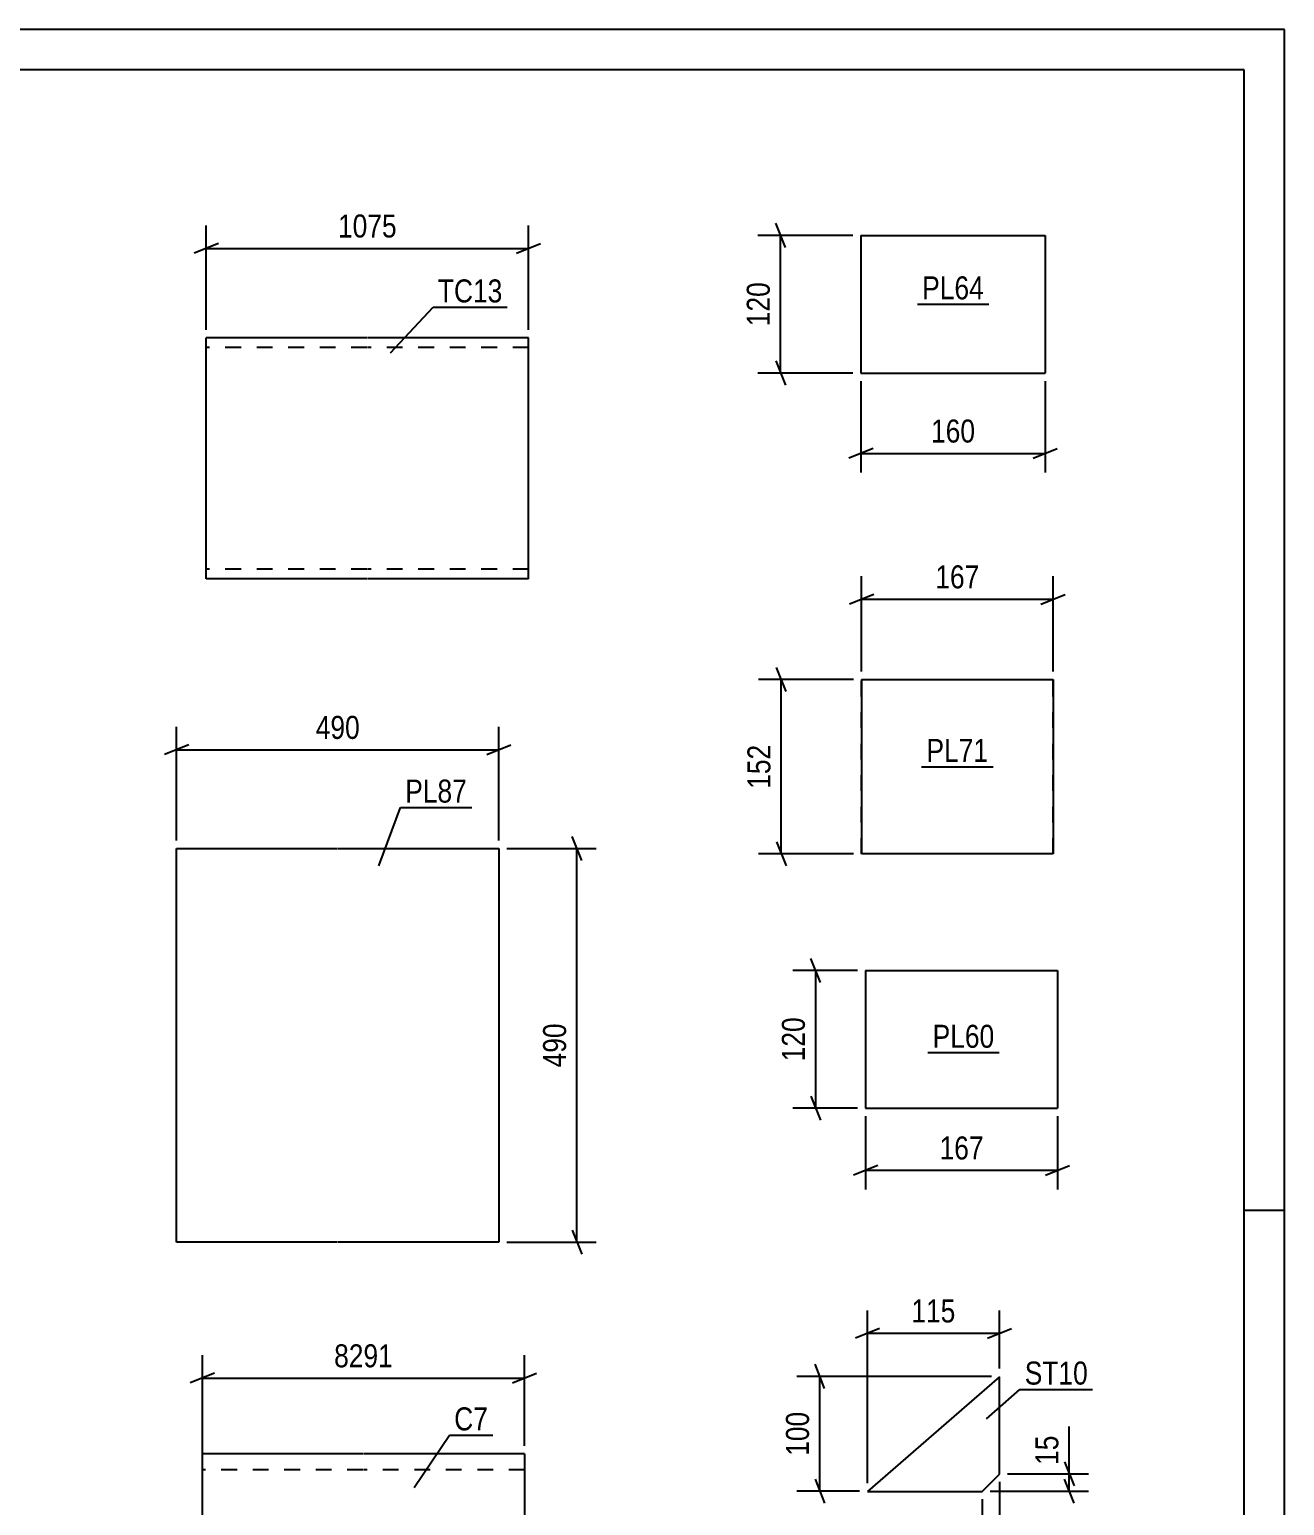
# Model space of a CAD drawing. Header units: millimetres. Extents: x 0 to 841, y 0 to 594.
# Drawn here: x 684.8 to 841, y 410.3 to 594 of the extents above; entities that cross this region are included whole.
import ezdxf

# ---------------------------------------------------------------- set-up
doc = ezdxf.new("R2010")
doc.units = ezdxf.units.MM
doc.linetypes.add('DXK_LINE_DOT2', pattern=[3.9198, 1.9599, -1.9599])
doc.styles.add('Arial Narrow', font='ARIALN.TTF', dxfattribs={"height": 0.2})

# ---------------------------------------------------------------- blocks, each defined once
blk = doc.blocks.new('Unknown-682121983-1161')
at = {"color": 5, "linetype": 'Continuous'}
for p, q in [((841, 594), (0, 594)), ((841, 0), (841, 594)), ((836, 589), (5, 589)), ((836, 5), (836, 589)), ((841, 447), (836, 447))]:
    blk.add_line(p, q, dxfattribs=at)
blk = doc.blocks.new('Part-682121983-4343 - 4326')
at = {"color": 2, "linetype": 'Continuous'}
for p, q in [((726.83, 555.61), (706.83, 555.61)), ((706.83, 528.01), (706.83, 555.61)), ((746.93, 555.61), (726.93, 555.61)), ((746.93, 553.21), (746.93, 555.61)), ((746.93, 525.61), (746.93, 553.21)), ((706.83, 525.61), (706.83, 528.01)), ((726.83, 525.61), (706.83, 525.61)), ((746.93, 525.61), (726.93, 525.61))]:
    blk.add_line(p, q, dxfattribs=at)
at = {"color": 7, "linetype": 'DXK_LINE_DOT2'}
for p, q in [((746.93, 553.21), (746.93, 555.43)), ((726.83, 554.41), (706.83, 554.41)), ((746.93, 554.41), (726.93, 554.41)), ((706.83, 526.81), (706.83, 526.9)), ((726.83, 526.81), (706.83, 526.81)), ((746.93, 526.81), (726.93, 526.81)), ((746.93, 526.81), (746.93, 526.9))]:
    blk.add_line(p, q, dxfattribs=at)
blk = doc.blocks.new('Part-682121983-2624 - 2608')
at = {"color": 2, "linetype": 'Continuous'}
for p, q in [((703.14, 443.05), (703.14, 492.05)), ((703.14, 492.05), (723.14, 492.05)), ((723.24, 492.05), (743.24, 492.05)), ((743.24, 492.05), (743.24, 443.05)), ((723.14, 443.05), (703.14, 443.05)), ((743.24, 443.05), (723.24, 443.05))]:
    blk.add_line(p, q, dxfattribs=at)
blk = doc.blocks.new('Part-682121983-2581 - 2567')
at = {"color": 2, "linetype": 'Continuous'}
for p, q in [((788.3, 568.38), (788.3, 551.24)), ((788.3, 568.38), (811.22, 568.38)), ((811.22, 568.38), (811.22, 551.24)), ((788.3, 551.24), (811.22, 551.24))]:
    blk.add_line(p, q, dxfattribs=at)
blk = doc.blocks.new('Part-682121983-2540 - 2526')
at = {"color": 2, "linetype": 'Continuous'}
for p, q in [((788.88, 476.88), (788.88, 459.74)), ((788.88, 476.88), (812.76, 476.88)), ((812.76, 476.88), (812.76, 459.74)), ((788.88, 459.74), (812.76, 459.74))]:
    blk.add_line(p, q, dxfattribs=at)
blk = doc.blocks.new('Part-682121983-2380 - 2366')
at = {"color": 2, "linetype": 'Continuous'}
for p, q in [((788.38, 513.09), (788.38, 491.38)), ((788.38, 513.09), (812.2, 513.09)), ((812.2, 513.09), (812.2, 491.38)), ((812.2, 491.38), (788.38, 491.38))]:
    blk.add_line(p, q, dxfattribs=at)
at = {"color": 7, "linetype": 'DXK_LINE_DOT2'}
for p, q in [((788.38, 491.38), (788.38, 513.09)), ((812.2, 491.38), (812.2, 513.09))]:
    blk.add_line(p, q, dxfattribs=at)
blk = doc.blocks.new('Part-682121983-2349 - 2331')
at = {"color": 2, "linetype": 'Continuous'}
for p, q in [((726.34, 416.71), (706.34, 416.71)), ((706.34, 370.71), (706.34, 416.71)), ((746.44, 416.71), (726.44, 416.71)), ((746.44, 416.71), (746.44, 366.71)), ((706.34, 370.71), (706.34, 366.71)), ((726.34, 366.71), (706.34, 366.71)), ((746.44, 366.71), (726.44, 366.71))]:
    blk.add_line(p, q, dxfattribs=at)
at = {"color": 7, "linetype": 'DXK_LINE_DOT2'}
for p, q in [((726.34, 414.71), (706.34, 414.71)), ((746.44, 414.71), (726.44, 414.71)), ((706.34, 367.01), (706.34, 370.71)), ((726.34, 368.71), (706.34, 368.71)), ((746.44, 368.71), (726.44, 368.71))]:
    blk.add_line(p, q, dxfattribs=at)
blk = doc.blocks.new('Part-682121983-1882 - 1866')
at = {"color": 2, "linetype": 'Continuous'}
for p, q in [((805.53, 426.3), (789.1, 412.01)), ((805.53, 414.16), (805.53, 426.3)), ((803.38, 412.01), (805.53, 414.16)), ((789.1, 412.01), (803.38, 412.01))]:
    blk.add_line(p, q, dxfattribs=at)
blk = doc.blocks.new('StraightDimension-682121983-4346 - 4326')
at = {"color": 7, "linetype": 'Continuous'}
for p, q in [((706.83, 556.61), (706.83, 569.61)), ((746.93, 556.61), (746.93, 569.61)), ((708.33, 567.36), (705.33, 566.16)), ((706.83, 566.76), (746.93, 566.76)), ((745.43, 566.16), (748.43, 567.36))]:
    blk.add_line(p, q, dxfattribs=at)
at = {"color": 0}
blk.add_wipeout([(731.14, 567.51), (731.14, 571.71), (722.62, 571.71), (722.62, 567.51)], dxfattribs=at)
at = {"color": 3, "style": 'Arial Narrow'}
blk.add_text('1075', height=2.863, dxfattribs=at).set_placement((723.22, 568.11))
blk = doc.blocks.new('StraightDimension-682121983-2627 - 2608')
at = {"color": 7, "linetype": 'Continuous'}
for p, q in [((753.55, 490.55), (752.35, 493.55)), ((744.24, 492.05), (755.35, 492.05)), ((752.95, 443.05), (752.95, 492.05)), ((744.24, 443.05), (755.35, 443.05)), ((752.35, 444.55), (753.55, 441.55))]:
    blk.add_line(p, q, dxfattribs=at)
at = {"color": 0}
blk.add_wipeout([(752.2, 470.89), (748, 470.89), (748, 464.21), (752.2, 464.21)], dxfattribs=at)
at = {"color": 3, "style": 'Arial Narrow'}
blk.add_text('490', height=2.863, rotation=90.0002, dxfattribs=at).set_placement((751.6, 464.81))
blk = doc.blocks.new('StraightDimension-682121983-2638 - 2608')
at = {"color": 7, "linetype": 'Continuous'}
for p, q in [((703.14, 493.05), (703.14, 507.2)), ((743.24, 493.05), (743.24, 507.2)), ((704.64, 504.95), (701.64, 503.75)), ((703.14, 504.35), (743.24, 504.35)), ((741.74, 503.75), (744.74, 504.95))]:
    blk.add_line(p, q, dxfattribs=at)
at = {"color": 0}
blk.add_wipeout([(726.54, 505.1), (726.54, 509.3), (719.85, 509.3), (719.85, 505.1)], dxfattribs=at)
at = {"color": 3, "style": 'Arial Narrow'}
blk.add_text('490', height=2.863, dxfattribs=at).set_placement((720.45, 505.7))
blk = doc.blocks.new('StraightDimension-682121983-2583 - 2567')
at = {"color": 7, "linetype": 'Continuous'}
for p, q in [((788.3, 550.24), (788.3, 538.84)), ((811.22, 550.24), (811.22, 538.84)), ((789.8, 541.84), (786.8, 540.64)), ((788.3, 541.24), (811.22, 541.24)), ((809.72, 540.64), (812.72, 541.84))]:
    blk.add_line(p, q, dxfattribs=at)
at = {"color": 0}
blk.add_wipeout([(803.1, 541.99), (803.1, 546.19), (796.42, 546.19), (796.42, 541.99)], dxfattribs=at)
at = {"color": 3, "style": 'Arial Narrow'}
blk.add_text('160', height=2.863, dxfattribs=at).set_placement((797.02, 542.59))
blk = doc.blocks.new('StraightDimension-682121983-2594 - 2567')
at = {"color": 7, "linetype": 'Continuous'}
for p, q in [((778.9, 566.88), (777.7, 569.88)), ((787.3, 568.38), (775.45, 568.38)), ((778.3, 551.24), (778.3, 568.38)), ((787.3, 551.24), (775.45, 551.24)), ((777.7, 552.74), (778.9, 549.74))]:
    blk.add_line(p, q, dxfattribs=at)
at = {"color": 0}
blk.add_wipeout([(777.55, 563.15), (773.35, 563.15), (773.35, 556.47), (777.55, 556.47)], dxfattribs=at)
at = {"color": 3, "style": 'Arial Narrow'}
blk.add_text('120', height=2.863, rotation=90.0002, dxfattribs=at).set_placement((776.95, 557.07))
blk = doc.blocks.new('StraightDimension-682121983-2542 - 2526')
at = {"color": 7, "linetype": 'Continuous'}
for p, q in [((788.88, 458.74), (788.88, 449.6)), ((812.76, 458.74), (812.76, 449.6)), ((790.38, 452.6), (787.38, 451.4)), ((788.88, 452), (812.76, 452)), ((811.26, 451.4), (814.26, 452.6))]:
    blk.add_line(p, q, dxfattribs=at)
at = {"color": 0}
blk.add_wipeout([(804.16, 452.75), (804.16, 456.95), (797.48, 456.95), (797.48, 452.75)], dxfattribs=at)
at = {"color": 3, "style": 'Arial Narrow'}
blk.add_text('167', height=2.863, dxfattribs=at).set_placement((798.08, 453.35))
blk = doc.blocks.new('StraightDimension-682121983-2553 - 2526')
at = {"color": 7, "linetype": 'Continuous'}
for p, q in [((783.27, 475.38), (782.07, 478.38)), ((787.88, 476.88), (779.82, 476.88)), ((782.67, 459.74), (782.67, 476.88)), ((782.07, 461.24), (783.27, 458.24)), ((787.88, 459.74), (779.82, 459.74))]:
    blk.add_line(p, q, dxfattribs=at)
at = {"color": 0}
blk.add_wipeout([(781.92, 471.66), (777.72, 471.66), (777.72, 464.97), (781.92, 464.97)], dxfattribs=at)
at = {"color": 3, "style": 'Arial Narrow'}
blk.add_text('120', height=2.863, rotation=90.0002, dxfattribs=at).set_placement((781.32, 465.57))
blk = doc.blocks.new('StraightDimension-682121983-2382 - 2366')
at = {"color": 7, "linetype": 'Continuous'}
for p, q in [((788.38, 514.09), (788.38, 525.94)), ((812.2, 514.09), (812.2, 525.94)), ((789.88, 523.69), (786.88, 522.49)), ((810.7, 522.49), (813.7, 523.69)), ((788.38, 523.09), (812.2, 523.09))]:
    blk.add_line(p, q, dxfattribs=at)
at = {"color": 0}
blk.add_wipeout([(803.63, 523.84), (803.63, 528.04), (796.95, 528.04), (796.95, 523.84)], dxfattribs=at)
at = {"color": 3, "style": 'Arial Narrow'}
blk.add_text('167', height=2.863, dxfattribs=at).set_placement((797.55, 524.44))
blk = doc.blocks.new('StraightDimension-682121983-2393 - 2366')
at = {"color": 7, "linetype": 'Continuous'}
for p, q in [((778.98, 511.59), (777.78, 514.59)), ((787.38, 513.09), (775.53, 513.09)), ((778.38, 491.38), (778.38, 513.09)), ((777.78, 492.88), (778.98, 489.88)), ((787.38, 491.38), (775.53, 491.38))]:
    blk.add_line(p, q, dxfattribs=at)
at = {"color": 0}
blk.add_wipeout([(777.63, 505.58), (773.43, 505.58), (773.43, 498.89), (777.63, 498.89)], dxfattribs=at)
at = {"color": 3, "style": 'Arial Narrow'}
blk.add_text('152', height=2.863, rotation=90.0002, dxfattribs=at).set_placement((777.03, 499.49))
blk = doc.blocks.new('StraightDimension-682121983-2352 - 2331')
at = {"color": 7, "linetype": 'Continuous'}
for p, q in [((706.34, 413.96), (706.34, 428.98)), ((746.44, 417.71), (746.44, 428.98)), ((707.84, 426.73), (704.84, 425.53)), ((744.94, 425.53), (747.94, 426.73)), ((706.34, 426.13), (746.44, 426.13))]:
    blk.add_line(p, q, dxfattribs=at)
at = {"color": 0}
blk.add_wipeout([(730.65, 426.88), (730.65, 431.08), (722.14, 431.08), (722.14, 426.88)], dxfattribs=at)
at = {"color": 3, "style": 'Arial Narrow'}
blk.add_text('8291', height=2.863, dxfattribs=at).set_placement((722.74, 427.48))
blk = doc.blocks.new('StraightDimension-682121983-12170 - 1866')
at = {"color": 7, "linetype": 'Continuous'}
for p, q in [((804.53, 426.35), (780.33, 426.35)), ((783.78, 424.85), (782.58, 427.85)), ((783.18, 412.06), (783.18, 426.35)), ((782.58, 413.56), (783.78, 410.56)), ((788.1, 412.06), (780.33, 412.06))]:
    blk.add_line(p, q, dxfattribs=at)
at = {"color": 0}
blk.add_wipeout([(782.43, 422.55), (778.23, 422.55), (778.23, 415.86), (782.43, 415.86)], dxfattribs=at)
at = {"color": 3, "style": 'Arial Narrow'}
blk.add_text('100', height=2.863, rotation=90.0002, dxfattribs=at).set_placement((781.83, 416.46))
blk = doc.blocks.new('StraightDimension-682121983-12133 - 1866')
at = {"color": 7, "linetype": 'Continuous'}
for p, q in [((789.1, 413.06), (789.1, 434.56)), ((805.53, 427.35), (805.53, 434.56)), ((790.6, 432.31), (787.6, 431.11)), ((804.03, 431.11), (807.03, 432.31)), ((789.1, 431.71), (805.53, 431.71))]:
    blk.add_line(p, q, dxfattribs=at)
at = {"color": 0}
blk.add_wipeout([(800.65, 432.46), (800.65, 436.66), (793.97, 436.66), (793.97, 432.46)], dxfattribs=at)
at = {"color": 3, "style": 'Arial Narrow'}
blk.add_text('115', height=2.863, dxfattribs=at).set_placement((794.57, 433.06))
blk = doc.blocks.new('StraightDimension-682121983-12148 - 1866')
at = {"color": 7, "linetype": 'Continuous'}
for p, q in [((805.53, 413.21), (805.53, 401.04)), ((803.38, 411.06), (803.38, 401.04)), ((801.88, 402.84), (804.88, 404.04)), ((803.38, 403.44), (805.53, 403.44)), ((807.03, 404.04), (804.03, 402.84))]:
    blk.add_line(p, q, dxfattribs=at)
at = {"color": 0}
blk.add_wipeout([(810.91, 404.19), (810.91, 408.39), (806.05, 408.39), (806.05, 404.19)], dxfattribs=at)
at = {"color": 7, "linetype": 'Continuous'}
blk.add_line((805.53, 403.44), (811.43, 403.44), dxfattribs=at)
blk.add_line((805.53, 403.44), (811.43, 403.44), dxfattribs=at)
at = {"color": 3, "style": 'Arial Narrow'}
blk.add_text('15', height=2.863, dxfattribs=at).set_placement((806.65, 404.79))
blk = doc.blocks.new('StraightDimension-682121983-12159 - 1866')
at = {"color": 7, "linetype": 'Continuous'}
for p, q in [((813.61, 415.71), (814.81, 412.71)), ((806.53, 414.21), (816.61, 414.21)), ((814.81, 410.56), (813.61, 413.56)), ((814.21, 412.06), (814.21, 414.21)), ((804.38, 412.06), (816.61, 412.06))]:
    blk.add_line(p, q, dxfattribs=at)
at = {"color": 0}
blk.add_wipeout([(813.46, 419.59), (809.26, 419.59), (809.26, 414.73), (813.46, 414.73)], dxfattribs=at)
at = {"color": 7, "linetype": 'Continuous'}
blk.add_line((814.21, 414.21), (814.21, 420.11), dxfattribs=at)
blk.add_line((814.21, 414.21), (814.21, 420.11), dxfattribs=at)
at = {"color": 3, "style": 'Arial Narrow'}
blk.add_text('15', height=2.863, rotation=90.0002, dxfattribs=at).set_placement((812.86, 415.33))
blk = doc.blocks.new('Mark-682121983-4339 - 4326')
at = {"color": 0}
blk.add_wipeout([(743.68, 560.03), (743.68, 563.03), (735.65, 563.03), (735.65, 560.03)], dxfattribs=at)
blk.add_wipeout([(743.68, 560.03), (743.68, 563.03), (735.65, 563.03), (735.65, 560.03)], dxfattribs=at)
at = {"color": 30, "linetype": 'Continuous'}
for p, q in [((729.75, 553.76), (735.05, 559.43)), ((735.05, 559.43), (744.28, 559.43))]:
    blk.add_line(p, q, dxfattribs=at)
at = {"color": 3, "style": 'Arial Narrow'}
blk.add_text('TC13', height=2.863, dxfattribs=at).set_placement((735.65, 560.03))
blk = doc.blocks.new('Mark-682121983-2620 - 2608')
at = {"color": 0}
blk.add_wipeout([(739.27, 497.77), (739.27, 500.77), (731.59, 500.77), (731.59, 497.77)], dxfattribs=at)
blk.add_wipeout([(739.27, 497.77), (739.27, 500.77), (731.59, 500.77), (731.59, 497.77)], dxfattribs=at)
at = {"color": 30, "linetype": 'Continuous'}
for p, q in [((728.29, 489.9), (730.99, 497.17)), ((730.99, 497.17), (739.87, 497.17))]:
    blk.add_line(p, q, dxfattribs=at)
at = {"color": 3, "style": 'Arial Narrow'}
blk.add_text('PL87', height=2.863, dxfattribs=at).set_placement((731.59, 497.77))
blk = doc.blocks.new('Mark-682121983-2579 - 2567')
at = {"color": 0}
blk.add_wipeout([(803.59, 560.41), (803.59, 563.41), (795.92, 563.41), (795.92, 560.41)], dxfattribs=at)
blk.add_wipeout([(803.59, 560.41), (803.59, 563.41), (795.92, 563.41), (795.92, 560.41)], dxfattribs=at)
at = {"color": 30, "linetype": 'Continuous'}
blk.add_line((795.32, 559.81), (804.19, 559.81), dxfattribs=at)
at = {"color": 3, "style": 'Arial Narrow'}
blk.add_text('PL64', height=2.863, dxfattribs=at).set_placement((795.92, 560.41))
blk = doc.blocks.new('Mark-682121983-2538 - 2526')
at = {"color": 0}
blk.add_wipeout([(804.89, 467.25), (804.89, 470.25), (797.22, 470.25), (797.22, 467.25)], dxfattribs=at)
blk.add_wipeout([(804.89, 467.25), (804.89, 470.25), (797.22, 470.25), (797.22, 467.25)], dxfattribs=at)
at = {"color": 30, "linetype": 'Continuous'}
blk.add_line((796.62, 466.65), (805.49, 466.65), dxfattribs=at)
at = {"color": 3, "style": 'Arial Narrow'}
blk.add_text('PL60', height=2.863, dxfattribs=at).set_placement((797.22, 467.25))
blk = doc.blocks.new('Mark-682121983-2378 - 2366')
at = {"color": 0}
blk.add_wipeout([(804.13, 502.83), (804.13, 505.83), (796.45, 505.83), (796.45, 502.83)], dxfattribs=at)
blk.add_wipeout([(804.13, 502.83), (804.13, 505.83), (796.45, 505.83), (796.45, 502.83)], dxfattribs=at)
at = {"color": 30, "linetype": 'Continuous'}
blk.add_line((795.85, 502.23), (804.73, 502.23), dxfattribs=at)
at = {"color": 3, "style": 'Arial Narrow'}
blk.add_text('PL71', height=2.863, dxfattribs=at).set_placement((796.45, 502.83))
blk = doc.blocks.new('Mark-682121983-2345 - 2331')
at = {"color": 0}
blk.add_wipeout([(741.89, 419.63), (741.89, 422.63), (737.68, 422.63), (737.68, 419.63)], dxfattribs=at)
blk.add_wipeout([(741.89, 419.63), (741.89, 422.63), (737.68, 422.63), (737.68, 419.63)], dxfattribs=at)
at = {"color": 30, "linetype": 'Continuous'}
for p, q in [((732.69, 412.52), (737.08, 419.03)), ((737.08, 419.03), (742.49, 419.03))]:
    blk.add_line(p, q, dxfattribs=at)
at = {"color": 3, "style": 'Arial Narrow'}
blk.add_text('C7', height=2.863, dxfattribs=at).set_placement((737.68, 419.63))
blk = doc.blocks.new('Mark-682121983-1878 - 1866')
at = {"color": 0}
blk.add_wipeout([(816.53, 425.33), (816.53, 428.33), (808.68, 428.33), (808.68, 425.33)], dxfattribs=at)
blk.add_wipeout([(816.53, 425.33), (816.53, 428.33), (808.68, 428.33), (808.68, 425.33)], dxfattribs=at)
at = {"color": 30, "linetype": 'Continuous'}
for p, q in [((803.9, 421.05), (808.08, 424.73)), ((808.08, 424.73), (817.13, 424.73))]:
    blk.add_line(p, q, dxfattribs=at)
at = {"color": 3, "style": 'Arial Narrow'}
blk.add_text('ST10', height=2.863, dxfattribs=at).set_placement((808.68, 425.33))

msp = doc.modelspace()

# ---------------------------------------------------------------- block references
for name in ['Unknown-682121983-1161', 'Part-682121983-2581 - 2567', 'Part-682121983-4343 - 4326', 'Part-682121983-2380 - 2366', 'Part-682121983-2624 - 2608', 'Part-682121983-2540 - 2526', 'Part-682121983-1882 - 1866', 'Part-682121983-2349 - 2331']:
    msp.add_blockref(name, (0, 0))

# ---------------------------------------------------------------- next in the draw order: block references
for name in ['StraightDimension-682121983-4346 - 4326', 'Mark-682121983-2579 - 2567', 'StraightDimension-682121983-2583 - 2567', 'StraightDimension-682121983-2382 - 2366', 'Mark-682121983-2378 - 2366', 'StraightDimension-682121983-2627 - 2608', 'Mark-682121983-2538 - 2526', 'StraightDimension-682121983-2542 - 2526', 'StraightDimension-682121983-2352 - 2331', 'StraightDimension-682121983-12170 - 1866']:
    msp.add_blockref(name, (0, 0))

# ---------------------------------------------------------------- next in the draw order: block references
for name in ['StraightDimension-682121983-2594 - 2567', 'Mark-682121983-4339 - 4326', 'StraightDimension-682121983-2393 - 2366', 'StraightDimension-682121983-2638 - 2608', 'StraightDimension-682121983-2553 - 2526', 'StraightDimension-682121983-12133 - 1866', 'Mark-682121983-2345 - 2331']:
    msp.add_blockref(name, (0, 0))

# ---------------------------------------------------------------- next in the draw order: block references
for name in ['Mark-682121983-2620 - 2608', 'Mark-682121983-1878 - 1866', 'StraightDimension-682121983-12148 - 1866']:
    msp.add_blockref(name, (0, 0))

# ---------------------------------------------------------------- next in the draw order: block references
msp.add_blockref('StraightDimension-682121983-12159 - 1866', (0, 0))

doc.saveas('drawing.dxf')
